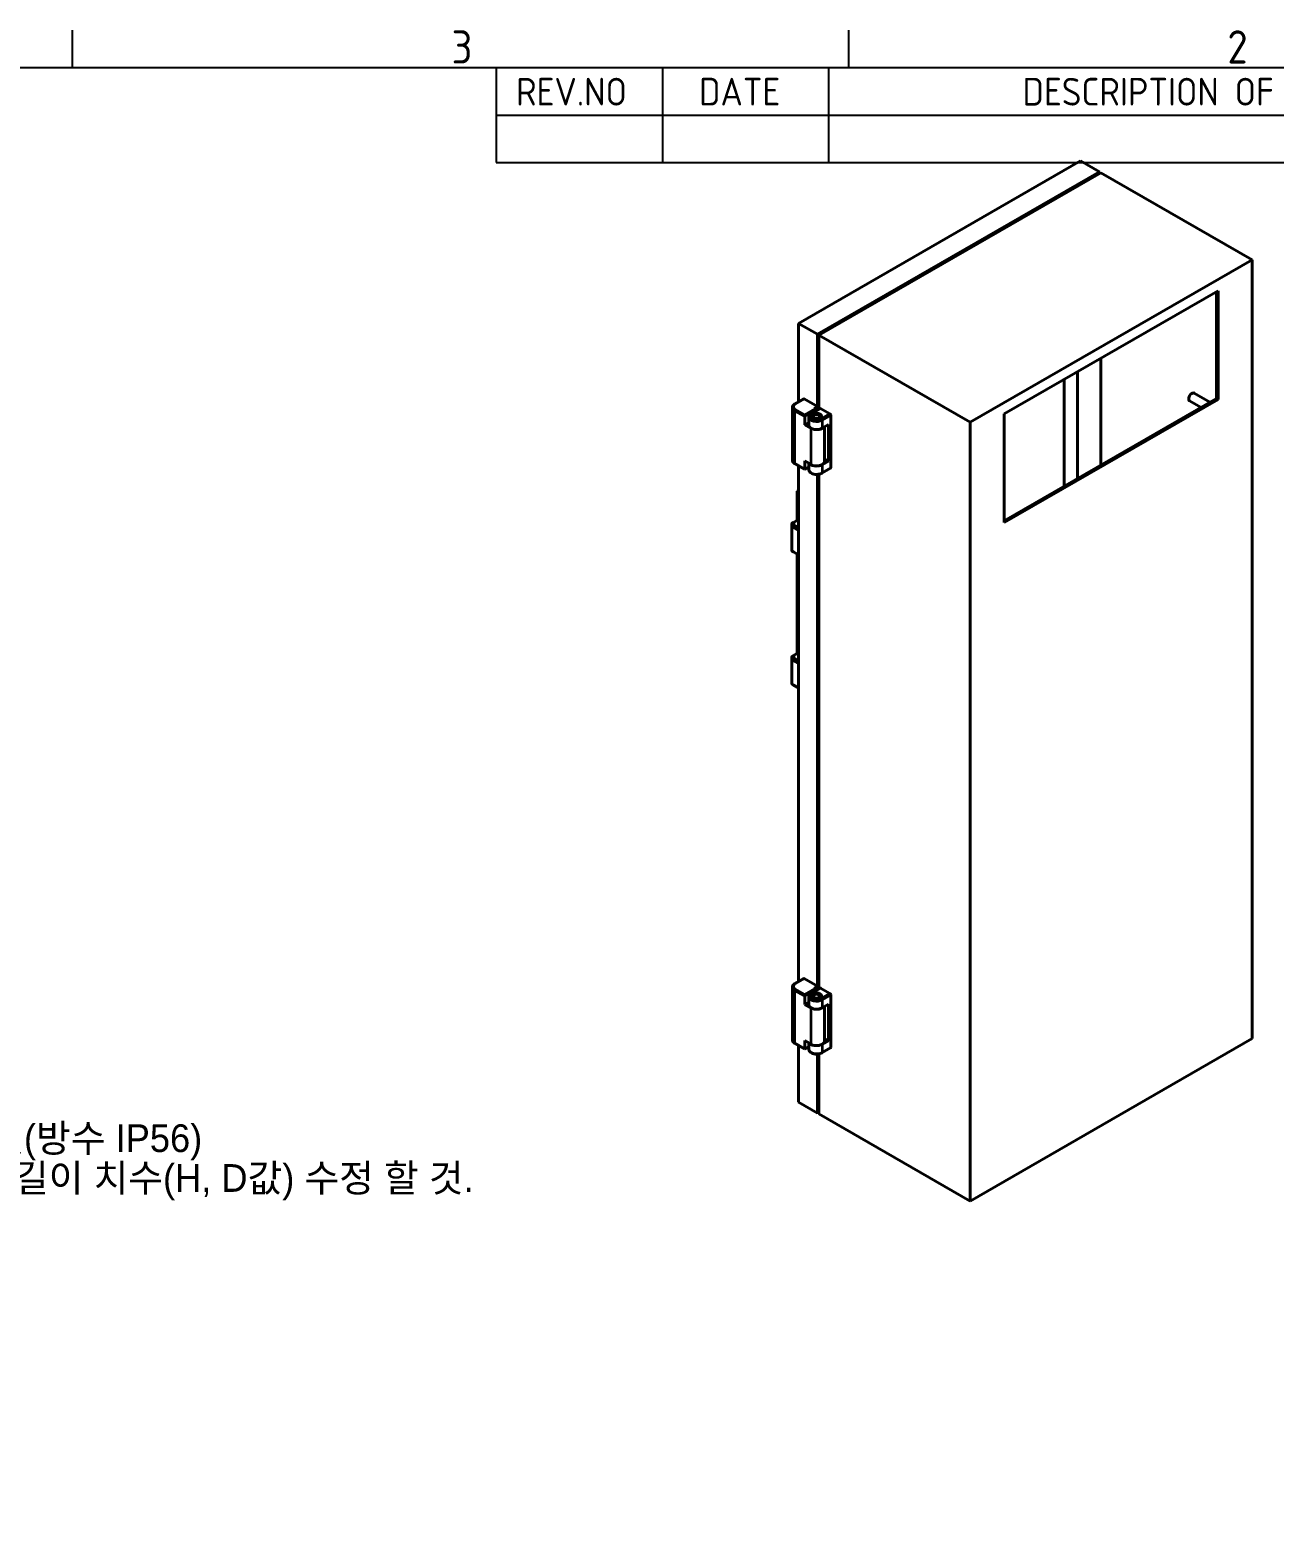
# Model space of a CAD drawing. Header units: millimetres. Extents: x 0 to 2523, y 0 to 1782.
# Drawn here: x 1880.7 to 2217.6, y 1326 to 1732.2 of the extents above; entities that cross this region are included whole.
import ezdxf

# ---------------------------------------------------------------- set-up
doc = ezdxf.new("R2010")
doc.units = ezdxf.units.MM
doc.header["$LTSCALE"] = 3
doc.layers.get('0').update_dxf_attribs({"color": 3, "lineweight": 25})
for name, color, linetype, lineweight in [('가시적인 것(ISO)', 3, 'Continuous', 40), ('가시적인 좁은 것(ISO)', 3, 'Continuous', 35), ('경계(ISO)', 7, 'Continuous', 25), ('기호(ISO)', 5, 'Continuous', 25)]:
    doc.layers.add(name, color=color, linetype=linetype, lineweight=lineweight)
doc.styles.add('ISO Proportiona M2B', font='isocp.shx')
doc.styles.add('문자 텍스트_M2B', font='isocp.shx')
doc.styles.add('치수 텍스트_PSTEK_POSCO', font='isocp.shx')
doc.dimstyles.new('치수_PSTEK_POSCO$7', dxfattribs={"dimscale": 3, "dimtxt": 2.5, "dimasz": 2.5, "dimexe": 1, "dimexo": 1.5, "dimgap": 1, "dimtad": 1, "dimrnd": 1e-08, "dimdsep": 46, "dimtxsty": '치수 텍스트_PSTEK_POSCO', "dimcen": 0.09, "dimdle": 10, "dimclrd": 7, "dimclre": 7, "dimclrt": 2, "dimadec": 1, "dimazin": 2, "dimtfac": 1, "dimtmove": 0, "dimatfit": 3, "dimfxl": 0, "dimtolj": 1, "dimlwd": -1, "dimlwe": -1, "dimarcsym": 0})

# ---------------------------------------------------------------- blocks, each defined once
blk = doc.blocks.new('경계 Default Border')
at = {"layer": '경계(ISO)'}
for p, q in [((630.75, 574), (630.75, 577.4)), ((700.83, 574), (700.83, 577.4))]:
    blk.add_line(p, q, dxfattribs=at)
at = {"layer": '경계(ISO)', "flags": 128}
blk.add_lwpolyline([(20, 20), (20, 574), (821, 574), (821, 20), (20, 20)], dxfattribs=at)
at = {"layer": '경계(ISO)', "color": 2, "char_height": 3, "attachment_point": 7, "style": '문자 텍스트_M2B'}
for s, insert in [('3', (664.96, 574.37)), ('2', (735, 574.37))]:
    blk.add_mtext(s, dxfattribs=dict(at, insert=insert))
blk = doc.blocks.new('리비전 내역')
at = {"layer": '기호(ISO)'}
for p, q in [((669, 574), (821, 574)), ((669, 574), (669, 569.72)), ((684, 574), (684, 569.72)), ((699, 574), (699, 569.72)), ((776, 574), (776, 569.72)), ((791, 574), (791, 569.72)), ((806, 574), (806, 569.72)), ((821, 574), (821, 569.72)), ((669, 569.72), (821, 569.72)), ((669, 569.72), (669, 565.44)), ((684, 569.72), (684, 565.44)), ((699, 569.72), (699, 565.44)), ((776, 569.72), (776, 565.44)), ((791, 569.72), (791, 565.44)), ((806, 569.72), (806, 565.44)), ((821, 569.72), (821, 565.44)), ((669, 565.44), (821, 565.44))]:
    blk.add_line(p, q, dxfattribs=at)
at = {"layer": '기호(ISO)', "color": 2, "char_height": 2.5, "attachment_point": 7, "style": 'ISO Proportiona M2B'}
for s, insert in [('REV.NO', (670.79, 570.58)), ('DATE', (687.31, 570.58)), ('DESCRIPTION OF REVISION', (716.51, 570.58)), ('DRA.BY', (777.48, 570.58)), ('CH.BY', (793.86, 570.58)), ('APP.BY', (807.48, 570.58))]:
    blk.add_mtext(s, dxfattribs=dict(at, insert=insert))

msp = doc.modelspace()

# ---------------------------------------------------------------- linework, layer by layer
at = {"layer": '가시적인 것(ISO)'}
for p, q in [((2165.2528, 1696.7261), (2088.8852, 1652.7489)), ((2170.3439, 1693.7943), (2165.2528, 1696.7261)), ((2093.9764, 1649.8171), (2170.3439, 1693.7943)), ((2094.4007, 1649.5728), (2170.7682, 1693.55)), ((2170.3439, 1693.3056), (2170.3439, 1693.7943)), ((2211.7097, 1669.9733), (2170.7682, 1693.55)), ((2135.3421, 1625.9962), (2211.7097, 1669.9733)), ((2211.7097, 1669.9733), (2211.7097, 1459.0462)), ((2144.5699, 1628.2443), (2202.4819, 1661.5936)), ((2202.4819, 1661.5936), (2202.4819, 1632.1619)), ((2202.0577, 1632.4062), (2202.0577, 1661.3493)), ((2088.8852, 1631.5185), (2088.8852, 1652.7489)), ((2088.8852, 1652.7489), (2093.9764, 1649.8171)), ((2093.9764, 1629.3197), (2093.9764, 1649.8171)), ((2135.3421, 1625.9962), (2094.4007, 1649.5728)), ((2094.4007, 1629.564), (2094.4007, 1649.5728)), ((2170.7682, 1643.3309), (2170.7682, 1614.3878)), ((2160.798, 1608.6464), (2160.798, 1637.5894)), ((2164.4042, 1610.7231), (2164.4042, 1639.6661)), ((2200.2758, 1631.3801), (2195.9743, 1633.8571)), ((2087.2095, 1615.7254), (2087.2095, 1629.9507)), ((2090.2204, 1632.2874), (2087.887, 1630.9437)), ((2093.9764, 1630.196), (2090.3701, 1632.2727)), ((2094.6752, 1629.7221), (2092.3418, 1628.3783)), ((2093.1279, 1629.7074), (2093.9764, 1630.196)), ((2093.34, 1629.5852), (2093.1279, 1629.7074)), ((2093.5521, 1629.2178), (2093.5521, 1629.0753)), ((2093.9764, 1629.3197), (2093.9764, 1630.196)), ((2097.3705, 1628.2415), (2094.8249, 1629.7074)), ((2144.5699, 1599.3012), (2202.0577, 1632.4062)), ((2202.4819, 1632.1619), (2144.5699, 1598.8126)), ((2197.8711, 1629.9954), (2194.7767, 1631.7773)), ((2202.0577, 1632.4062), (2202.4819, 1632.1619)), ((2090.5823, 1627.9971), (2090.5823, 1627.5076)), ((2090.5823, 1625.3002), (2090.5823, 1627.5076)), ((2091.6643, 1625.9233), (2090.5823, 1625.3002)), ((2092.2793, 1624.3229), (2090.5823, 1625.3002)), ((2091.6643, 1625.2148), (2091.6643, 1627.3854)), ((2093.1254, 1627.8731), (2092.9125, 1627.7495)), ((2094.4031, 1627.8731), (2094.6161, 1627.7495)), ((2095.2492, 1624.3597), (2096.9462, 1625.337)), ((2096.9462, 1625.337), (2096.9462, 1615.4528)), ((2097.5826, 1613.6487), (2097.5826, 1627.874)), ((2135.3421, 1415.069), (2135.3421, 1625.9962)), ((2144.5699, 1598.8126), (2144.5699, 1628.2443)), ((2095.8643, 1624.7139), (2095.8643, 1615.3675)), ((2090.5823, 1613.1804), (2087.887, 1614.7325)), ((2088.8852, 1474.5495), (2088.8852, 1614.1576)), ((2090.5823, 1613.2822), (2090.5823, 1615.4896)), ((2090.5823, 1615.4896), (2092.2793, 1614.5124)), ((2091.6643, 1613.8034), (2090.5823, 1613.1804)), ((2090.5823, 1613.2822), (2090.5823, 1613.1804)), ((2091.6643, 1613.1601), (2091.6643, 1614.8666)), ((2097.5202, 1613.5109), (2095.1868, 1612.1672)), ((2096.9462, 1615.4528), (2095.2492, 1614.4756)), ((2095.8643, 1616.0759), (2096.9462, 1615.4528)), ((2093.9764, 1472.3506), (2093.9764, 1611.8301)), ((2094.4007, 1472.5949), (2094.4007, 1611.8842)), ((2088.461, 1607.3486), (2088.8852, 1607.5929)), ((2088.8852, 1607.1043), (2088.461, 1607.3486)), ((2088.461, 1599.3931), (2088.461, 1607.3486)), ((2087.0821, 1597.7365), (2087.0821, 1598.563)), ((2087.0821, 1597.7365), (2087.0821, 1591.155)), ((2087.112, 1598.615), (2087.5269, 1598.8552)), ((2088.8852, 1599.6374), (2087.527, 1598.8552)), ((2087.112, 1591.1031), (2087.5269, 1590.8629)), ((2088.8852, 1590.0807), (2087.527, 1590.8628)), ((2088.461, 1563.3392), (2088.461, 1590.325)), ((2087.0821, 1561.6827), (2087.0821, 1562.5092)), ((2087.0821, 1561.6827), (2087.0821, 1555.1012)), ((2087.112, 1562.5611), (2087.5269, 1562.8013)), ((2088.8852, 1563.5835), (2087.527, 1562.8014)), ((2087.112, 1555.0493), (2087.5269, 1554.8091)), ((2088.8852, 1554.0269), (2087.527, 1554.809)), ((2090.2204, 1475.3184), (2087.887, 1473.9746)), ((2093.9764, 1473.227), (2090.3701, 1475.3037)), ((2087.2095, 1458.7564), (2087.2095, 1472.9817)), ((2090.5823, 1471.0281), (2090.5823, 1470.5385)), ((2090.5823, 1468.3311), (2090.5823, 1470.5385)), ((2094.6752, 1472.753), (2092.3418, 1471.4093)), ((2093.1254, 1470.9041), (2092.9125, 1470.7805)), ((2093.1279, 1472.7383), (2093.9764, 1473.227)), ((2093.34, 1472.6162), (2093.1279, 1472.7383)), ((2093.5521, 1472.2487), (2093.5521, 1472.1063)), ((2093.9764, 1472.3506), (2093.9764, 1473.227)), ((2094.4031, 1470.9041), (2094.6161, 1470.7805)), ((2097.3705, 1471.2724), (2094.8249, 1472.7383)), ((2097.5826, 1456.6797), (2097.5826, 1470.905)), ((2091.6643, 1468.9542), (2090.5823, 1468.3311)), ((2092.2793, 1467.3539), (2090.5823, 1468.3311)), ((2091.6643, 1468.2458), (2091.6643, 1470.4164)), ((2095.2492, 1467.3907), (2096.9462, 1468.3679)), ((2095.8643, 1467.7449), (2095.8643, 1458.3984)), ((2096.9462, 1468.3679), (2096.9462, 1458.4838)), ((2090.5823, 1456.3132), (2090.5823, 1458.5206)), ((2090.5823, 1458.5206), (2092.2793, 1457.5433)), ((2096.9462, 1458.4838), (2095.2492, 1457.5065)), ((2095.8643, 1459.1069), (2096.9462, 1458.4838)), ((2211.7097, 1459.0462), (2135.3421, 1415.069)), ((2090.5823, 1456.2113), (2087.887, 1457.7634)), ((2088.8852, 1441.8218), (2088.8852, 1457.1886)), ((2091.6643, 1456.8344), (2090.5823, 1456.2113)), ((2090.5823, 1456.3132), (2090.5823, 1456.2113)), ((2091.6643, 1456.191), (2091.6643, 1457.8975)), ((2093.9764, 1438.89), (2093.9764, 1454.8611)), ((2094.4007, 1438.6457), (2094.4007, 1454.9151)), ((2097.5202, 1456.5419), (2095.1868, 1455.1981)), ((2093.9764, 1438.89), (2088.8852, 1441.8218)), ((2094.4007, 1439.1343), (2093.9764, 1438.89)), ((2135.3421, 1415.069), (2094.4007, 1438.6457))]:
    msp.add_line(p, q, dxfattribs=at)
for centre, start, end in [((2087.1421, 1598.563), 120.071588, 180), ((2087.557, 1598.8032), 119.935992, 120.071588), ((2087.1421, 1591.155), 180, 239.928412), ((2087.1421, 1562.5092), 120.071588, 180), ((2087.557, 1562.7494), 119.935992, 120.071588), ((2087.1421, 1555.1012), 180, 239.928412)]:
    msp.add_arc(centre, 0.06, start, end, dxfattribs=at)
for centre, major_axis, ratio, start_param, end_param in [((2195.3755, 1632.8172), (-0.5988, -1.0399), 0.57809312, 3.14159265, 6.28318531), ((2090.3701, 1632.0274), (-0.1497, 0.26), 0.57809312, 5.49972085, 6.28318531), ((2093.34, 1629.3399), (-0.1497, 0.26), 0.57809312, 3.92892453, 5.49972085), ((2094.8249, 1629.4621), (-0.1497, 0.26), 0.57809312, 5.49972085, 6.28318531), ((2093.7643, 1625.2148), (-2.1, 0), 0.5758617, 0, 2.35619449), ((2093.7643, 1627.508), (-1.2, 0), 0.5758617, 2.42121291, 7.00356505), ((2093.7643, 1627.2628), (-1.2, 0), 0.5758617, 5.50163969, 6.10477871), ((2093.7643, 1627.2628), (1.2, 0), 0.5758617, 0.1784066, 0.78154562), ((2097.3705, 1627.9962), (-0.1497, 0.26), 0.57809312, 3.92892453, 5.49972085), ((2093.7643, 1625.178), (-2.1, 0), 0.5758617, 0.78539816, 2.5639885), ((2093.7643, 1615.3307), (-2.1, 0), 0.5758617, 0.57760415, 2.35619449), ((2093.7643, 1615.3675), (2.1, 0), 0.5758617, 3.92699082, 6.28318531), ((2097.3705, 1613.7709), (0.1497, -0.26), 0.57809312, 0, 0.78733187), ((2090.3701, 1475.0584), (-0.1497, 0.26), 0.57809312, 5.49972085, 6.28318531), ((2093.7643, 1470.539), (-1.2, 0), 0.5758617, 2.42121291, 7.00356505), ((2093.7643, 1470.2937), (-1.2, 0), 0.5758617, 5.50163969, 6.10477871), ((2093.34, 1472.3709), (-0.1497, 0.26), 0.57809312, 3.92892453, 5.49972085), ((2093.7643, 1470.2937), (1.2, 0), 0.5758617, 0.1784066, 0.78154562), ((2094.8249, 1472.4931), (-0.1497, 0.26), 0.57809312, 5.49972085, 6.28318531), ((2097.3705, 1471.0272), (-0.1497, 0.26), 0.57809312, 3.92892453, 5.49972085), ((2093.7643, 1468.2458), (-2.1, 0), 0.5758617, 0, 2.35619449), ((2093.7643, 1468.209), (-2.1, 0), 0.5758617, 0.78539816, 2.5639885), ((2093.7643, 1458.3984), (2.1, 0), 0.5758617, 3.92699082, 6.28318531), ((2093.7643, 1458.3616), (-2.1, 0), 0.5758617, 0.57760415, 2.35619449), ((2097.3705, 1456.8018), (0.1497, -0.26), 0.57809312, 0, 0.78733187)]:
    msp.add_ellipse(centre, major_axis=major_axis, ratio=ratio, start_param=start_param, end_param=end_param, dxfattribs=at)
for centre, major_axis in [((2093.7643, 1627.6307), (-1.35, 0)), ((2093.7643, 1627.508), (-0.9, 0)), ((2093.7643, 1470.6616), (-1.35, 0)), ((2093.7643, 1470.539), (-0.9, 0))]:
    msp.add_ellipse(centre, major_axis=major_axis, ratio=0.5758617, dxfattribs=at)
for points, knots in [([(2087.2095, 1629.9507), (2087.2095, 1630.0323), (2087.2208, 1630.1138), (2087.264, 1630.2711), (2087.2959, 1630.3469), (2087.3767, 1630.49), (2087.4254, 1630.5573), (2087.5366, 1630.6829), (2087.5989, 1630.7412), (2087.7349, 1630.849), (2087.8086, 1630.8985), (2087.887, 1630.9437)], [2.35619449, 2.35619449, 2.35619449, 2.35619449, 2.513274123, 2.513274123, 2.670353756, 2.670353756, 2.827433388, 2.827433388, 2.984513021, 2.984513021, 3.141592654, 3.141592654, 3.141592654, 3.141592654]), ([(2091.6643, 1627.3854), (2091.6643, 1627.467), (2091.6755, 1627.5484), (2091.7188, 1627.7058), (2091.7507, 1627.7816), (2091.8314, 1627.9247), (2091.8802, 1627.992), (2091.9913, 1628.1176), (2092.0537, 1628.1759), (2092.1897, 1628.2837), (2092.2633, 1628.3332), (2092.3418, 1628.3783)], [2.35619449, 2.35619449, 2.35619449, 2.35619449, 2.513274123, 2.513274123, 2.670353756, 2.670353756, 2.827433388, 2.827433388, 2.984513021, 2.984513021, 3.141592654, 3.141592654, 3.141592654, 3.141592654]), ([(2087.2095, 1615.7254), (2087.2095, 1615.6439), (2087.2208, 1615.5624), (2087.264, 1615.405), (2087.2959, 1615.3292), (2087.3767, 1615.1861), (2087.4254, 1615.1188), (2087.5366, 1614.9932), (2087.5989, 1614.9349), (2087.7349, 1614.8271), (2087.8086, 1614.7777), (2087.887, 1614.7325)], [3.926990817, 3.926990817, 3.926990817, 3.926990817, 4.08407045, 4.08407045, 4.241150082, 4.241150082, 4.398229715, 4.398229715, 4.555309348, 4.555309348, 4.71238898, 4.71238898, 4.71238898, 4.71238898]), ([(2091.6643, 1613.1601), (2091.6643, 1613.0285), (2091.694, 1612.8974), (2091.8077, 1612.6447), (2091.8957, 1612.5251), (2092.1292, 1612.2966), (2092.2822, 1612.1925), (2092.6352, 1612.0169), (2092.8377, 1611.9476), (2093.2643, 1611.8529), (2093.4881, 1611.8273), (2093.9361, 1611.8206), (2094.1601, 1611.8391), (2094.5899, 1611.9194), (2094.7955, 1611.9812), (2095.0531, 1612.0951), (2095.1216, 1612.1296), (2095.1868, 1612.1672)], [3.92699082, 3.92699082, 3.92699082, 3.92699082, 4.18050948, 4.18050948, 4.45897035, 4.45897035, 4.78526654, 4.78526654, 5.12988434, 5.12988434, 5.47173667, 5.47173667, 5.81131807, 5.81131807, 6.15258256, 6.15258256, 6.28318531, 6.28318531, 6.28318531, 6.28318531]), ([(2087.2095, 1472.9817), (2087.2095, 1473.0632), (2087.2208, 1473.1447), (2087.264, 1473.3021), (2087.2959, 1473.3779), (2087.3767, 1473.521), (2087.4254, 1473.5883), (2087.5366, 1473.7139), (2087.5989, 1473.7722), (2087.7349, 1473.88), (2087.8086, 1473.9295), (2087.887, 1473.9746)], [2.35619449, 2.35619449, 2.35619449, 2.35619449, 2.513274123, 2.513274123, 2.670353756, 2.670353756, 2.827433388, 2.827433388, 2.984513021, 2.984513021, 3.141592654, 3.141592654, 3.141592654, 3.141592654]), ([(2091.6643, 1470.4164), (2091.6643, 1470.4979), (2091.6755, 1470.5794), (2091.7188, 1470.7367), (2091.7507, 1470.8126), (2091.8314, 1470.9556), (2091.8802, 1471.0229), (2091.9913, 1471.1485), (2092.0537, 1471.2068), (2092.1897, 1471.3146), (2092.2633, 1471.3641), (2092.3418, 1471.4093)], [2.35619449, 2.35619449, 2.35619449, 2.35619449, 2.513274123, 2.513274123, 2.670353756, 2.670353756, 2.827433388, 2.827433388, 2.984513021, 2.984513021, 3.141592654, 3.141592654, 3.141592654, 3.141592654]), ([(2087.2095, 1458.7564), (2087.2095, 1458.6748), (2087.2208, 1458.5933), (2087.264, 1458.436), (2087.2959, 1458.3602), (2087.3767, 1458.2171), (2087.4254, 1458.1498), (2087.5366, 1458.0242), (2087.5989, 1457.9659), (2087.7349, 1457.8581), (2087.8086, 1457.8086), (2087.887, 1457.7634)], [3.926990817, 3.926990817, 3.926990817, 3.926990817, 4.08407045, 4.08407045, 4.241150082, 4.241150082, 4.398229715, 4.398229715, 4.555309348, 4.555309348, 4.71238898, 4.71238898, 4.71238898, 4.71238898]), ([(2091.6643, 1456.191), (2091.6643, 1456.0594), (2091.694, 1455.9284), (2091.8077, 1455.6757), (2091.8957, 1455.556), (2092.1292, 1455.3276), (2092.2822, 1455.2235), (2092.6352, 1455.0479), (2092.8377, 1454.9785), (2093.2643, 1454.8838), (2093.4881, 1454.8582), (2093.9361, 1454.8515), (2094.1601, 1454.8701), (2094.5899, 1454.9503), (2094.7955, 1455.0121), (2095.0531, 1455.126), (2095.1216, 1455.1606), (2095.1868, 1455.1981)], [3.92699082, 3.92699082, 3.92699082, 3.92699082, 4.18050948, 4.18050948, 4.45897035, 4.45897035, 4.78526654, 4.78526654, 5.12988434, 5.12988434, 5.47173667, 5.47173667, 5.81131807, 5.81131807, 6.15258256, 6.15258256, 6.28318531, 6.28318531, 6.28318531, 6.28318531])]:
    msp.add_open_spline(points, degree=3, knots=knots, dxfattribs=at)
at = {"layer": '가시적인 좁은 것(ISO)'}
for p, q in [((2090.5823, 1627.5076), (2087.8246, 1629.0956)), ((2087.8246, 1629.0956), (2087.8246, 1614.8703)), ((2090.3701, 1632.2727), (2088.0367, 1630.929)), ((2090.5823, 1627.9971), (2088.0367, 1629.4631)), ((2090.5823, 1627.9971), (2093.34, 1629.5852)), ((2090.5823, 1627.5076), (2093.5521, 1629.2178)), ((2094.8249, 1629.7074), (2092.4915, 1628.3636)), ((2095.0371, 1626.8977), (2097.3705, 1628.2415)), ((2097.5826, 1627.874), (2095.2492, 1626.5303)), ((2095.2492, 1626.5303), (2095.2492, 1624.3597)), ((2092.2793, 1614.5124), (2092.2793, 1624.3229)), ((2087.8246, 1614.8703), (2090.5823, 1613.2822)), ((2091.6643, 1613.9053), (2090.5823, 1613.2822)), ((2095.2492, 1614.4756), (2095.2492, 1612.305)), ((2095.2492, 1612.305), (2097.5826, 1613.6487)), ((2087.0997, 1598.5977), (2087.5145, 1598.8379)), ((2087.0997, 1597.7712), (2087.0997, 1598.5977)), ((2087.0997, 1597.7712), (2087.5145, 1598.2093)), ((2088.8852, 1596.6839), (2087.0997, 1597.7121)), ((2087.0997, 1597.7121), (2087.0997, 1591.1306)), ((2087.1121, 1597.7539), (2087.527, 1598.1921)), ((2088.8852, 1596.7329), (2087.1121, 1597.7539)), ((2087.5145, 1598.8379), (2087.5145, 1598.2093)), ((2087.527, 1598.1921), (2088.8852, 1597.4099)), ((2088.8852, 1599.6172), (2087.557, 1598.8523)), ((2087.557, 1598.8523), (2087.557, 1598.2237)), ((2087.557, 1598.2237), (2088.8852, 1597.4588)), ((2087.0997, 1591.1306), (2088.8852, 1590.1024)), ((2087.1121, 1591.1031), (2088.8852, 1590.082)), ((2087.1121, 1591.1031), (2087.527, 1590.8629)), ((2088.8852, 1590.0807), (2087.527, 1590.8629)), ((2087.0997, 1562.5439), (2087.5145, 1562.7841)), ((2087.0997, 1561.7174), (2087.0997, 1562.5439)), ((2087.0997, 1561.7174), (2087.5145, 1562.1555)), ((2088.8852, 1560.63), (2087.0997, 1561.6583)), ((2087.0997, 1561.6583), (2087.0997, 1555.0768)), ((2087.1121, 1561.7001), (2087.527, 1562.1382)), ((2088.8852, 1560.679), (2087.1121, 1561.7001)), ((2087.5145, 1562.7841), (2087.5145, 1562.1555)), ((2087.527, 1562.1382), (2088.8852, 1561.3561)), ((2088.8852, 1563.5634), (2087.557, 1562.7985)), ((2087.557, 1562.7985), (2087.557, 1562.1699)), ((2087.557, 1562.1699), (2088.8852, 1561.405)), ((2087.0997, 1555.0768), (2088.8852, 1554.0486)), ((2087.1121, 1555.0493), (2088.8852, 1554.0282)), ((2087.1121, 1555.0493), (2087.527, 1554.809)), ((2088.8852, 1554.0269), (2087.527, 1554.809)), ((2090.3701, 1475.3037), (2088.0367, 1473.9599)), ((2090.5823, 1470.5385), (2087.8246, 1472.1266)), ((2087.8246, 1472.1266), (2087.8246, 1457.9013)), ((2090.5823, 1471.0281), (2088.0367, 1472.494)), ((2090.5823, 1471.0281), (2093.34, 1472.6162)), ((2090.5823, 1470.5385), (2093.5521, 1472.2487)), ((2094.8249, 1472.7383), (2092.4915, 1471.3946)), ((2095.0371, 1469.9287), (2097.3705, 1471.2724)), ((2097.5826, 1470.905), (2095.2492, 1469.5612)), ((2092.2793, 1457.5433), (2092.2793, 1467.3539)), ((2095.2492, 1469.5612), (2095.2492, 1467.3907)), ((2087.8246, 1457.9013), (2090.5823, 1456.3132)), ((2091.6643, 1456.9363), (2090.5823, 1456.3132)), ((2095.2492, 1457.5065), (2095.2492, 1455.3359)), ((2095.2492, 1455.3359), (2097.5826, 1456.6797))]:
    msp.add_line(p, q, dxfattribs=at)
for centre, major_axis, ratio, start_param, end_param in [((2089.3095, 1629.9507), (-2.1, 0), 0.5758617, 0, 0.78539816), ((2089.3095, 1630.196), (-1.8, 0), 0.5758617, 5.49778714, 7.06858347), ((2088.0367, 1629.2178), (-0.1497, -0.26), 0.57809312, 3.92505711, 5.49585344), ((2088.0367, 1630.6837), (-0.1497, 0.26), 0.57809312, 5.49972085, 6.28318531), ((2093.7643, 1627.3854), (-2.1, 0), 0.5758617, 0, 2.35619449), ((2092.4915, 1628.1184), (-0.1497, 0.26), 0.57809312, 5.49972085, 6.28318531), ((2095.0371, 1626.6525), (0.1497, -0.26), 0.57809312, 0.78733187, 2.3581282), ((2089.3095, 1615.7254), (-2.1, 0), 0.5758617, 0, 0.78539816), ((2088.0367, 1614.9925), (-0.1497, -0.26), 0.57809312, 5.49585344, 6.28318531), ((2093.7643, 1613.1601), (-2.1, 0), 0.5758617, 0, 2.35619449), ((2095.0371, 1612.4271), (0.1497, -0.26), 0.57809312, 0, 0.78733187), ((2087.1421, 1598.563), (-0.06, 0), 0.81754712, 5.49778714, 6.28318531), ((2087.1421, 1597.7365), (-0.06, 0), 0.81754712, 5.49778714, 6.28318531), ((2087.1421, 1597.7365), (-0.06, 0), 0.5758617, 0, 0.78539816), ((2087.1421, 1598.563), (-0.0301, 0.0519), 0.62057873, 0, 0.54601621), ((2087.1421, 1597.7365), (0.0436, -0.0413), 0.16097886, 3.56687347, 4.11490188), ((2087.1421, 1597.7365), (-0.0299, -0.052), 0.57809312, 4.71045527, 5.49585344), ((2087.557, 1598.8032), (-0.0301, 0.0519), 0.62057873, 0, 0.54601621), ((2087.557, 1598.8032), (0.06, 0), 0.81754712, 1.57079633, 2.35619449), ((2087.557, 1598.1747), (-0.06, 0), 0.81754712, 4.71238898, 5.49778714), ((2087.557, 1598.1747), (0.0436, -0.0413), 0.16097886, 3.56687347, 4.11490188), ((2087.557, 1598.8032), (-0.0299, 0.052), 0.57809312, 5.49972085, 6.28318531), ((2087.557, 1598.1747), (0.0299, 0.052), 0.57809312, 0.78346445, 1.56886262), ((2087.1421, 1591.155), (-0.06, 0), 0.5758617, 0, 0.78539816), ((2087.1421, 1591.155), (-0.0299, -0.052), 0.57809312, 5.49585344, 6.2812516), ((2087.1421, 1591.155), (-0.0301, -0.0519), 0.62057873, 0, 0.0020122), ((2087.1421, 1562.5092), (-0.06, 0), 0.81754712, 5.49778714, 6.28318531), ((2087.1421, 1561.6827), (-0.06, 0), 0.81754712, 5.49778714, 6.28318531), ((2087.1421, 1561.6827), (-0.06, 0), 0.5758617, 0, 0.78539816), ((2087.1421, 1562.5092), (-0.0301, 0.0519), 0.62057873, 0, 0.54601621), ((2087.1421, 1561.6827), (0.0436, -0.0413), 0.16097886, 3.56687347, 4.11490188), ((2087.1421, 1561.6827), (-0.0299, -0.052), 0.57809312, 4.71045527, 5.49585344), ((2087.557, 1562.7494), (-0.0301, 0.0519), 0.62057873, 0, 0.54601621), ((2087.557, 1562.7494), (0.06, 0), 0.81754712, 1.57079633, 2.35619449), ((2087.557, 1562.1208), (-0.06, 0), 0.81754712, 4.71238898, 5.49778714), ((2087.557, 1562.1208), (0.0436, -0.0413), 0.16097886, 3.56687347, 4.11490188), ((2087.557, 1562.7494), (-0.0299, 0.052), 0.57809312, 5.49972085, 6.28318531), ((2087.557, 1562.1208), (0.0299, 0.052), 0.57809312, 0.78346445, 1.56886262), ((2087.1421, 1555.1012), (-0.06, 0), 0.5758617, 0, 0.78539816), ((2087.1421, 1555.1012), (-0.0299, -0.052), 0.57809312, 5.49585344, 6.2812516), ((2087.1421, 1555.1012), (-0.0301, -0.0519), 0.62057873, 0, 0.0020122), ((2089.3095, 1472.9817), (-2.1, 0), 0.5758617, 0, 0.78539816), ((2089.3095, 1473.227), (-1.8, 0), 0.5758617, 5.49778714, 7.06858347), ((2088.0367, 1472.2487), (-0.1497, -0.26), 0.57809312, 3.92505711, 5.49585344), ((2088.0367, 1473.7146), (-0.1497, 0.26), 0.57809312, 5.49972085, 6.28318531), ((2092.4915, 1471.1493), (-0.1497, 0.26), 0.57809312, 5.49972085, 6.28318531), ((2093.7643, 1470.4164), (-2.1, 0), 0.5758617, 0, 2.35619449), ((2095.0371, 1469.6834), (0.1497, -0.26), 0.57809312, 0.78733187, 2.3581282), ((2089.3095, 1458.7564), (-2.1, 0), 0.5758617, 0, 0.78539816), ((2088.0367, 1458.0234), (-0.1497, -0.26), 0.57809312, 5.49585344, 6.28318531), ((2093.7643, 1456.191), (-2.1, 0), 0.5758617, 0, 2.35619449), ((2095.0371, 1455.4581), (0.1497, -0.26), 0.57809312, 0, 0.78733187)]:
    msp.add_ellipse(centre, major_axis=major_axis, ratio=ratio, start_param=start_param, end_param=end_param, dxfattribs=at)
for points in [[(2092.4915, 1628.3636), (2092.4185, 1628.3216), (2092.3523, 1628.2763), (2092.2929, 1628.2278), (2092.2889, 1628.2245), (2092.2852, 1628.2215), (2092.2811, 1628.218), (2092.2233, 1628.1696), (2092.173, 1628.1187), (2092.1302, 1628.0654), (2092.1241, 1628.0578), (2092.1184, 1628.0504), (2092.1123, 1628.0424), (2092.0761, 1627.9942), (2092.0465, 1627.9448), (2092.0234, 1627.8941), (2092.0157, 1627.8772), (2092.0088, 1627.8606), (2092.0025, 1627.8431), (2091.977, 1627.7731), (2091.9643, 1627.7022), (2091.9643, 1627.6307), (2091.9643, 1627.5681), (2091.974, 1627.5061), (2091.9935, 1627.4446), (2091.9963, 1627.4358), (2091.9993, 1627.4268), (2092.0025, 1627.4183), (2092.0242, 1627.3583), (2092.055, 1627.3), (2092.0947, 1627.2432), (2092.1004, 1627.2351), (2092.1065, 1627.2267), (2092.1123, 1627.219), (2092.1558, 1627.1612), (2092.2079, 1627.1061), (2092.2688, 1627.0538), (2092.2729, 1627.0503), (2092.2772, 1627.0466), (2092.2811, 1627.0433), (2092.3434, 1626.9911), (2092.4137, 1626.9425), (2092.4915, 1626.8977), (2092.5644, 1626.8557), (2092.643, 1626.8176), (2092.7274, 1626.7834), (2092.733, 1626.7811), (2092.7383, 1626.779), (2092.7443, 1626.7766), (2092.8284, 1626.7433), (2092.9168, 1626.7143), (2093.0094, 1626.6897), (2093.0226, 1626.6862), (2093.0354, 1626.6829), (2093.0493, 1626.6794), (2093.133, 1626.6585), (2093.2188, 1626.6415), (2093.3068, 1626.6282), (2093.3361, 1626.6237), (2093.365, 1626.6198), (2093.3954, 1626.6161), (2093.5169, 1626.6015), (2093.6401, 1626.5941), (2093.7643, 1626.5941), (2093.8729, 1626.5941), (2093.9806, 1626.5997), (2094.0874, 1626.611), (2094.1026, 1626.6126), (2094.1182, 1626.6143), (2094.1331, 1626.6161), (2094.2372, 1626.6287), (2094.3385, 1626.6464), (2094.4371, 1626.6693), (2094.4512, 1626.6725), (2094.4658, 1626.6761), (2094.4792, 1626.6794), (2094.5795, 1626.7044), (2094.6752, 1626.7344), (2094.7661, 1626.7695), (2094.7721, 1626.7718), (2094.7785, 1626.7743), (2094.7842, 1626.7766), (2094.8748, 1626.8125), (2094.9591, 1626.8528), (2095.0371, 1626.8977)], [(2092.4915, 1471.3946), (2092.4185, 1471.3525), (2092.3523, 1471.3072), (2092.2929, 1471.2587), (2092.2889, 1471.2555), (2092.2852, 1471.2524), (2092.2811, 1471.249), (2092.2233, 1471.2005), (2092.173, 1471.1497), (2092.1302, 1471.0963), (2092.1241, 1471.0887), (2092.1184, 1471.0813), (2092.1123, 1471.0733), (2092.0761, 1471.0251), (2092.0465, 1470.9757), (2092.0234, 1470.9251), (2092.0157, 1470.9082), (2092.0088, 1470.8915), (2092.0025, 1470.874), (2091.977, 1470.804), (2091.9643, 1470.7331), (2091.9643, 1470.6616), (2091.9643, 1470.5991), (2091.974, 1470.537), (2091.9935, 1470.4755), (2091.9963, 1470.4668), (2091.9993, 1470.4578), (2092.0025, 1470.4492), (2092.0242, 1470.3893), (2092.055, 1470.3309), (2092.0947, 1470.2742), (2092.1004, 1470.266), (2092.1065, 1470.2576), (2092.1123, 1470.2499), (2092.1558, 1470.1921), (2092.2079, 1470.1371), (2092.2688, 1470.0847), (2092.2729, 1470.0812), (2092.2772, 1470.0775), (2092.2811, 1470.0743), (2092.3434, 1470.0221), (2092.4137, 1469.9735), (2092.4915, 1469.9287), (2092.5644, 1469.8867), (2092.643, 1469.8486), (2092.7274, 1469.8143), (2092.733, 1469.8121), (2092.7383, 1469.8099), (2092.7443, 1469.8075), (2092.8284, 1469.7742), (2092.9168, 1469.7453), (2093.0094, 1469.7206), (2093.0226, 1469.7171), (2093.0354, 1469.7138), (2093.0493, 1469.7103), (2093.133, 1469.6895), (2093.2188, 1469.6724), (2093.3068, 1469.6591), (2093.3361, 1469.6547), (2093.365, 1469.6507), (2093.3954, 1469.6471), (2093.5169, 1469.6324), (2093.6401, 1469.6251), (2093.7643, 1469.6251), (2093.8729, 1469.6251), (2093.9806, 1469.6307), (2094.0874, 1469.6419), (2094.1026, 1469.6435), (2094.1182, 1469.6453), (2094.1331, 1469.6471), (2094.2372, 1469.6596), (2094.3385, 1469.6773), (2094.4371, 1469.7002), (2094.4512, 1469.7035), (2094.4658, 1469.707), (2094.4792, 1469.7103), (2094.5795, 1469.7353), (2094.6752, 1469.7654), (2094.7661, 1469.8005), (2094.7721, 1469.8028), (2094.7785, 1469.8053), (2094.7842, 1469.8075), (2094.8748, 1469.8434), (2094.9591, 1469.8838), (2095.0371, 1469.9287)]]:
    msp.add_open_spline(points, degree=3, knots=[0, 0, 0, 0, 0.05859375, 0.05859375, 0.05859375, 0.0625, 0.0625, 0.0625, 0.1171875, 0.1171875, 0.1171875, 0.125, 0.125, 0.125, 0.171875, 0.171875, 0.171875, 0.1875, 0.1875, 0.1875, 0.25, 0.25, 0.25, 0.3046875, 0.3046875, 0.3046875, 0.3125, 0.3125, 0.3125, 0.3671875, 0.3671875, 0.3671875, 0.375, 0.375, 0.375, 0.43359375, 0.43359375, 0.43359375, 0.4375, 0.4375, 0.4375, 0.5, 0.5, 0.5, 0.55859375, 0.55859375, 0.55859375, 0.5625, 0.5625, 0.5625, 0.6171875, 0.6171875, 0.6171875, 0.625, 0.625, 0.625, 0.671875, 0.671875, 0.671875, 0.6875, 0.6875, 0.6875, 0.75, 0.75, 0.75, 0.8046875, 0.8046875, 0.8046875, 0.8125, 0.8125, 0.8125, 0.8671875, 0.8671875, 0.8671875, 0.875, 0.875, 0.875, 0.93359375, 0.93359375, 0.93359375, 0.9375, 0.9375, 0.9375, 1, 1, 1, 1], dxfattribs=at)

# ---------------------------------------------------------------- block references
at = {"xscale": 3, "yscale": 3, "zscale": 3}
msp.add_blockref('경계 Default Border', (0, 0), dxfattribs=at)
at = {"layer": '기호(ISO)', "xscale": 3, "yscale": 3, "zscale": 3}
msp.add_blockref('리비전 내역', (0, 0), dxfattribs=at)

# ---------------------------------------------------------------- texts
at = {"layer": '기호(ISO)', "color": 2, "insert": (1780.786, 1430.9726), "char_height": 7.5, "width": 237.743196, "attachment_point": 4, "line_spacing_factor": 0.86273, "style": '치수 텍스트_PSTEK_POSCO'}
msp.add_mtext('{\\f굴림|b0|i0;\\H7.5000;트림씰(고무 패킹) 삽입 \\P도어에 완전 밀착 할  것(방수 IP56)\\P업체 제작 여건에 맞춰 길이 치수(H, D값) 수정 할 것.}', dxfattribs=at)

# ---------------------------------------------------------------- leaders
at = {"layer": '기호(ISO)', "color": 7, "annotation_type": 0, "has_hookline": 1, "hookline_direction": 0, "text_width": 224.9101}
msp.add_leader([(1719.1582, 1525.4602), (1770.286, 1430.9726), (1777.786, 1430.9726)], dimstyle='치수_PSTEK_POSCO$7', override={"dimtad": 0}, dxfattribs=at)

doc.saveas('drawing.dxf')
